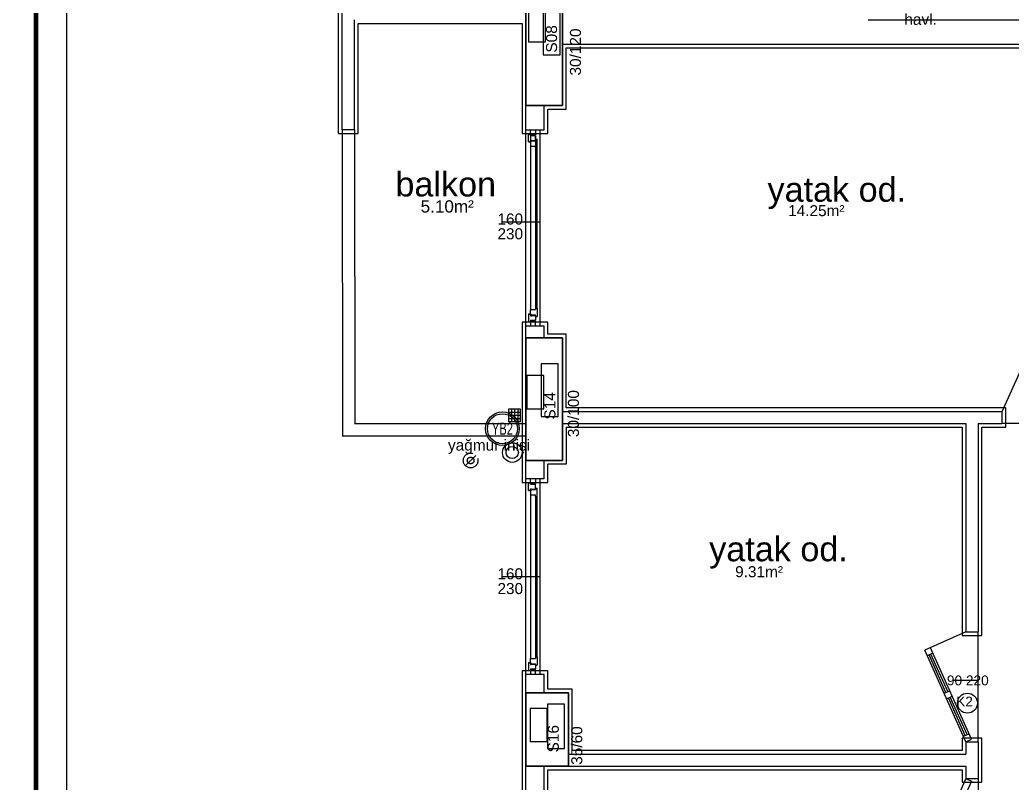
# Model space of a CAD drawing. Header units: centimetres. Extents: x -13133 to 30552, y -2 to 4552.
# Drawn here: x 9987 to 10798, y 1120 to 1744 of the extents above; entities that cross this region are included whole.
import ezdxf
from ezdxf.enums import TextEntityAlignment as Align

# ---------------------------------------------------------------- set-up
doc = ezdxf.new("R2010")
doc.units = ezdxf.units.CM
doc.linetypes.add('YAGMUR HATTI', pattern=[36, 30, -6])
for name, color, linetype in [('MTY-YAGMURSU-KOLON NO', 7, 'CONTINUOUS'), ('ROTAS-MIMARI', 8, 'CONTINUOUS'), ('ROTAS-MIMARI-KOLON', 8, 'CONTINUOUS'), ('ROTAS-MIMARI-YAZI', 8, 'CONTINUOUS'), ('ROTAS-PAFTA', 7, 'CONTINUOUS'), ('ROTAS-PISSU-KOLONNO', 211, 'CONTINUOUS'), ('ROTAS-YAGMUR-BORUSU', 3, 'YAGMUR HATTI')]:
    doc.layers.add(name, color=color, linetype=linetype)
doc.styles.add('ANOTATIVO', font='arial.ttf')
doc.styles.add('ROTAS', font='arial.ttf')

# ---------------------------------------------------------------- blocks, each defined once
blk = doc.blocks.new('MTY-KOLON NO YAGMUR')
at = {"layer": 'MTY-YAGMURSU-KOLON NO', "linetype": 'Continuous', "ltscale": 100}
blk.add_circle((0, 0), 27.5, dxfattribs=at)
at = {"layer": 'MTY-YAGMURSU-KOLON NO', "color": 7, "linetype": 'Continuous', "ltscale": 100}
blk.add_circle((0, 0), 24.5, dxfattribs=at)
at = {"style": 'ANOTATIVO', "width": 0.65}
blk.add_attdef('K', text='', height=20, dxfattribs=at).set_placement((0, 0), align=Align.MIDDLE_CENTER)

msp = doc.modelspace()

# ---------------------------------------------------------------- linework, layer by layer
at = {"layer": 'ROTAS-MIMARI'}
for p, q in [((10247.41, 1651.24), (10247.41, 1857.24)), ((10250.41, 1654.24), (10250.41, 1854.24)), ((10260.41, 1654.24), (10260.41, 1744.24)), ((10263.41, 1741.24), (10397.41, 1741.24)), ((10263.41, 1651.24), (10263.41, 1741.24)), ((10397.41, 1741.24), (10397.41, 1674.24)), ((10680.41, 1744.24), (10825.41, 1744.24)), ((10430.41, 1724.24), (10825.41, 1724.24)), ((10433.41, 1671.24), (10433.41, 1721.24)), ((10433.41, 1721.24), (10822.41, 1721.24)), ((10397.41, 1674.24), (10397.41, 1651.24)), ((10400.41, 1654.24), (10400.41, 1674.24)), ((10415.41, 1654.24), (10415.41, 1674.24)), ((10418.41, 1651.24), (10418.41, 1671.24)), ((10418.41, 1671.24), (10433.41, 1671.24)), ((10247.41, 1651.24), (10263.41, 1651.24)), ((10260.41, 1654.24), (10250.41, 1654.24)), ((10397.41, 1651.24), (10418.41, 1651.24)), ((10400.41, 1654.24), (10415.41, 1654.24)), ((10400.41, 1494.24), (10400.41, 1654.24)), ((10402.82, 1650.94), (10404.22, 1650.94)), ((10402.82, 1644.54), (10402.82, 1650.94)), ((10404.22, 1650.94), (10404.22, 1507.44)), ((10404.22, 1649.74), (10404.22, 1650.94)), ((10404.22, 1649.74), (10408.42, 1649.74)), ((10404.42, 1650.24), (10404.42, 1654.24)), ((10408.42, 1650.24), (10404.42, 1650.24)), ((10408.42, 1654.24), (10408.42, 1650.24)), ((10408.42, 1649.74), (10408.42, 1508.64)), ((10408.42, 1645.74), (10408.42, 1649.74)), ((10412.22, 1494.24), (10412.22, 1654.24)), ((10402.82, 1644.54), (10404.22, 1644.54)), ((10404.22, 1646.04), (10405.22, 1646.04)), ((10404.22, 1644.54), (10404.22, 1646.04)), ((10404.22, 1645.44), (10404.22, 1641.04)), ((10404.22, 1645.44), (10404.72, 1645.44)), ((10404.22, 1641.04), (10408.42, 1641.04)), ((10404.72, 1645.14), (10404.72, 1645.44)), ((10404.72, 1645.14), (10405.22, 1645.14)), ((10405.22, 1645.74), (10405.22, 1646.04)), ((10405.22, 1645.74), (10408.42, 1645.74)), ((10405.22, 1645.14), (10405.22, 1645.44)), ((10405.22, 1645.44), (10408.42, 1645.44)), ((10408.42, 1646.64), (10408.42, 1645.44)), ((10408.42, 1646.64), (10409.82, 1646.64)), ((10408.42, 1639.84), (10408.42, 1641.04)), ((10408.42, 1639.84), (10409.82, 1639.84)), ((10409.82, 1508.64), (10409.82, 1646.64)), ((10409.82, 1639.84), (10409.82, 1646.64)), ((10380.78, 1579.19), (10412.22, 1579.19)), ((10402.82, 1503.94), (10402.82, 1497.54)), ((10402.82, 1503.94), (10404.22, 1503.94)), ((10404.22, 1507.44), (10408.42, 1507.44)), ((10404.22, 1503.04), (10404.22, 1507.44)), ((10404.22, 1503.94), (10404.22, 1502.44)), ((10404.22, 1503.04), (10404.72, 1503.04)), ((10404.22, 1502.44), (10405.22, 1502.44)), ((10404.72, 1503.34), (10405.22, 1503.34)), ((10404.72, 1503.34), (10404.72, 1503.04)), ((10405.22, 1503.34), (10405.22, 1503.04)), ((10405.22, 1503.04), (10408.42, 1503.04)), ((10405.22, 1502.74), (10405.22, 1502.44)), ((10405.22, 1502.74), (10408.42, 1502.74)), ((10408.42, 1508.64), (10408.42, 1507.44)), ((10408.42, 1508.64), (10409.82, 1508.64)), ((10408.42, 1501.84), (10408.42, 1503.04)), ((10408.42, 1502.74), (10408.42, 1498.74)), ((10408.42, 1501.84), (10409.82, 1501.84)), ((10409.82, 1508.64), (10409.82, 1501.84)), ((10418.41, 1497.24), (10397.41, 1497.24)), ((10397.41, 1497.24), (10397.41, 1484.24)), ((10400.41, 1484.24), (10400.41, 1494.24)), ((10400.41, 1494.24), (10415.41, 1494.24)), ((10402.82, 1497.54), (10404.22, 1497.54)), ((10404.22, 1498.74), (10404.22, 1497.54)), ((10404.22, 1498.74), (10408.42, 1498.74)), ((10404.42, 1498.24), (10404.42, 1494.24)), ((10408.42, 1498.24), (10404.42, 1498.24)), ((10408.42, 1494.24), (10408.42, 1498.24)), ((10415.41, 1484.24), (10415.41, 1494.24)), ((10418.41, 1487.24), (10418.41, 1497.24)), ((10433.41, 1487.24), (10418.41, 1487.24)), ((10433.41, 1427.24), (10433.41, 1487.24)), ((10397.41, 1484.24), (10397.41, 1414.24)), ((10790.16, 1424.24), (10805.28, 1457.88)), ((10396.26, 1426.1), (10386.26, 1426.1)), ((10386.26, 1426.1), (10386.26, 1416.1)), ((10386.26, 1423.63), (10396.26, 1423.63)), ((10386.26, 1421.1), (10396.26, 1421.1)), ((10388.73, 1426.1), (10388.73, 1416.1)), ((10391.34, 1426.1), (10391.34, 1416.1)), ((10393.96, 1426.1), (10393.96, 1416.1)), ((10396.26, 1416.1), (10396.26, 1426.1)), ((10430.41, 1424.24), (10790.16, 1424.24)), ((10793.16, 1427.24), (10433.41, 1427.24)), ((10790.16, 1414.24), (10790.16, 1424.24)), ((10793.16, 1411.24), (10793.16, 1427.24)), ((10386.26, 1418.57), (10396.26, 1418.57)), ((10386.26, 1416.1), (10396.26, 1416.1)), ((10397.41, 1414.24), (10397.41, 1366.24)), ((10430.41, 1414.24), (10760.41, 1414.24)), ((10760.41, 1414.24), (10760.41, 1244.24)), ((10770.41, 1414.24), (10790.16, 1414.24)), ((10770.41, 1414.24), (10770.41, 1244.24)), ((10880.16, 1414.24), (10790.16, 1414.24)), ((10433.41, 1411.24), (10757.41, 1411.24)), ((10433.41, 1411.24), (10433.41, 1381.24)), ((10757.41, 1411.24), (10757.41, 1241.24)), ((10773.41, 1241.24), (10773.41, 1411.24)), ((10773.41, 1411.24), (10793.16, 1411.24)), ((10400.41, 1369.24), (10400.41, 1384.24)), ((10415.41, 1369.24), (10415.41, 1384.24)), ((10418.41, 1366.24), (10418.41, 1381.24)), ((10433.41, 1381.24), (10418.41, 1381.24)), ((10397.41, 1366.24), (10418.41, 1366.24)), ((10415.41, 1369.24), (10400.41, 1369.24)), ((10400.41, 1209.24), (10400.41, 1369.24)), ((10402.82, 1359.54), (10402.82, 1365.94)), ((10402.82, 1365.94), (10404.22, 1365.94)), ((10404.22, 1364.74), (10404.22, 1365.94)), ((10404.22, 1364.74), (10408.42, 1364.74)), ((10404.42, 1365.24), (10404.42, 1369.24)), ((10408.42, 1365.24), (10404.42, 1365.24)), ((10408.42, 1369.24), (10408.42, 1365.24)), ((10408.42, 1360.74), (10408.42, 1364.74)), ((10412.22, 1209.24), (10412.22, 1369.24)), ((10402.82, 1359.54), (10404.22, 1359.54)), ((10404.22, 1359.54), (10404.22, 1361.04)), ((10404.22, 1361.04), (10405.22, 1361.04)), ((10404.22, 1360.44), (10404.72, 1360.44)), ((10404.22, 1360.44), (10404.22, 1356.04)), ((10404.22, 1356.04), (10404.22, 1222.44)), ((10404.22, 1356.04), (10408.42, 1356.04)), ((10404.72, 1360.14), (10404.72, 1360.44)), ((10404.72, 1360.14), (10405.22, 1360.14)), ((10405.22, 1360.74), (10405.22, 1361.04)), ((10405.22, 1360.74), (10408.42, 1360.74)), ((10405.22, 1360.44), (10408.42, 1360.44)), ((10405.22, 1360.14), (10405.22, 1360.44)), ((10408.42, 1361.64), (10409.82, 1361.64)), ((10408.42, 1361.64), (10408.42, 1360.44)), ((10408.42, 1354.84), (10408.42, 1356.04)), ((10409.82, 1354.84), (10409.82, 1361.64)), ((10408.42, 1354.84), (10408.42, 1223.64)), ((10408.42, 1354.84), (10409.82, 1354.84)), ((10409.82, 1223.64), (10409.82, 1354.84)), ((10380.78, 1289.24), (10412.22, 1289.24)), ((10760.41, 1244.24), (10726.77, 1229.12)), ((10760.41, 1244.24), (10770.41, 1244.24)), ((10770.41, 1154.24), (10770.41, 1244.24)), ((10757.41, 1241.24), (10773.41, 1241.24)), ((10760.41, 1154.24), (10726.77, 1229.12)), ((10733.38, 1226.61), (10728.81, 1224.56)), ((10764.97, 1156.29), (10731.33, 1231.17)), ((10745.49, 1195.27), (10731.74, 1225.87)), ((10402.82, 1218.94), (10402.82, 1212.54)), ((10402.82, 1218.94), (10404.22, 1218.94)), ((10404.22, 1222.44), (10408.42, 1222.44)), ((10404.22, 1218.04), (10404.22, 1222.44)), ((10404.22, 1218.94), (10404.22, 1217.44)), ((10404.22, 1218.04), (10404.72, 1218.04)), ((10404.22, 1217.44), (10405.22, 1217.44)), ((10404.72, 1218.34), (10405.22, 1218.34)), ((10404.72, 1218.34), (10404.72, 1218.04)), ((10405.22, 1218.34), (10405.22, 1218.04)), ((10405.22, 1218.04), (10408.42, 1218.04)), ((10405.22, 1217.74), (10405.22, 1217.44)), ((10405.22, 1217.74), (10408.42, 1217.74)), ((10408.42, 1223.64), (10408.42, 1222.44)), ((10408.42, 1223.64), (10409.82, 1223.64)), ((10408.42, 1216.84), (10408.42, 1218.04)), ((10408.42, 1217.74), (10408.42, 1213.74)), ((10409.82, 1223.64), (10409.82, 1216.84)), ((10744.05, 1194.62), (10730.3, 1225.22)), ((10397.41, 1212.24), (10397.41, 1194.24)), ((10418.41, 1212.24), (10397.41, 1212.24)), ((10400.41, 1194.24), (10400.41, 1209.24)), ((10415.41, 1209.24), (10400.41, 1209.24)), ((10402.82, 1212.54), (10404.22, 1212.54)), ((10404.22, 1213.74), (10404.22, 1212.54)), ((10404.22, 1213.74), (10408.42, 1213.74)), ((10404.42, 1213.24), (10404.42, 1209.24)), ((10408.42, 1213.24), (10404.42, 1213.24)), ((10408.42, 1216.84), (10409.82, 1216.84)), ((10408.42, 1209.24), (10408.42, 1213.24)), ((10415.41, 1194.24), (10415.41, 1209.24)), ((10418.41, 1197.24), (10418.41, 1212.24)), ((10750.84, 1204.52), (10770.41, 1204.52)), ((10397.41, 1194.24), (10397.41, 1134.24)), ((10438.41, 1197.24), (10418.41, 1197.24)), ((10438.41, 1147.24), (10438.41, 1197.24)), ((10742.56, 1193.96), (10747.12, 1196.01)), ((10744.61, 1189.4), (10749.17, 1191.45)), ((10759.85, 1159.46), (10746.1, 1190.06)), ((10761.29, 1160.11), (10747.54, 1190.71)), ((10758.36, 1158.8), (10762.92, 1160.85)), ((10773.41, 1157.24), (10757.41, 1157.24)), ((10757.41, 1157.24), (10757.41, 1152.24)), ((10760.41, 1154.24), (10764.97, 1156.29)), ((10760.41, 1154.24), (10760.41, 1144.24)), ((10760.41, 1154.24), (10770.41, 1154.24)), ((10770.41, 1154.24), (10770.41, 1124.24)), ((10773.41, 1149.24), (10773.41, 1157.24)), ((10435.41, 1144.24), (10760.41, 1144.24)), ((10757.41, 1147.24), (10438.41, 1147.24)), ((10757.41, 1152.24), (10757.41, 1147.24)), ((10773.41, 1134.24), (10773.41, 1149.24)), ((10397.41, 1134.24), (10397.41, 1086.24)), ((10400.41, 1089.24), (10400.41, 1134.24)), ((10415.41, 1089.24), (10415.41, 1134.24)), ((10418.41, 1086.24), (10418.41, 1131.24)), ((10418.41, 1131.24), (10435.41, 1131.24)), ((10435.41, 1134.24), (10760.41, 1134.24)), ((10435.41, 1131.24), (10757.41, 1131.24)), ((10757.41, 1131.24), (10757.41, 1121.24)), ((10760.41, 1134.24), (10760.41, 1124.24)), ((10773.41, 1121.24), (10773.41, 1134.24)), ((10760.41, 1124.24), (10726.77, 1049.35)), ((10764.97, 1122.19), (10731.33, 1047.31)), ((10757.41, 1121.24), (10773.41, 1121.24)), ((10760.41, 1124.24), (10770.41, 1124.24)), ((10760.41, 1124.24), (10764.97, 1122.19)), ((10770.41, 1124.24), (10770.41, 1034.24))]:
    msp.add_line(p, q, dxfattribs=at)
for points in [[(10400.41, 1674.24), (10400.41, 1794.24)], [(10430.41, 1794.24), (10430.41, 1674.24)], [(10430.41, 1674.24), (10400.41, 1674.24)], [(10250.41, 1654.24), (10250.7, 1404.24)], [(10260.41, 1654.24), (10260.7, 1414.24)], [(10400.41, 1384.24), (10400.41, 1484.24)], [(10400.41, 1484.24), (10430.41, 1484.24)], [(10430.41, 1484.24), (10430.41, 1384.24)], [(10260.41, 1414.24), (10400.41, 1414.24)], [(10250.41, 1404.24), (10400.41, 1404.24)], [(10430.41, 1384.24), (10400.41, 1384.24)], [(10400.41, 1134.24), (10400.41, 1194.24)], [(10400.41, 1194.24), (10435.41, 1194.24)], [(10435.41, 1194.24), (10435.41, 1134.24)], [(10435.41, 1134.24), (10400.41, 1134.24)]]:
    msp.add_lwpolyline(points, dxfattribs=at)
for centre, radius in [((10389.41, 1390.63), 8), ((10389.41, 1390.63), 5), ((10761.62, 1185.82), 8.14)]:
    msp.add_circle(centre, radius, dxfattribs=at)
at = {"layer": 'ROTAS-MIMARI-KOLON'}
for points in [[(10430.41, 1794.24), (10400.41, 1794.24), (10400.41, 1674.24), (10430.41, 1674.24), (10430.41, 1794.24)], [(10416.59, 1726.33), (10416.59, 1753.35), (10402.63, 1753.35), (10402.63, 1726.33), (10416.59, 1726.33)], [(10428.71, 1715.63), (10428.71, 1758.75), (10414.74, 1758.75), (10414.74, 1715.63), (10428.71, 1715.63)], [(10430.41, 1484.24), (10400.41, 1484.24), (10400.41, 1384.24), (10430.41, 1384.24), (10430.41, 1484.24)], [(10427.07, 1420.14), (10427.07, 1463.25), (10413.1, 1463.25), (10413.1, 1420.14), (10427.07, 1420.14)], [(10415.25, 1426.46), (10415.25, 1453.48), (10401.29, 1453.48), (10401.29, 1426.46), (10415.25, 1426.46)], [(10435.41, 1194.24), (10400.41, 1194.24), (10400.41, 1134.24), (10435.41, 1134.24), (10435.41, 1194.24)], [(10432.26, 1148.84), (10432.26, 1184.96), (10418.29, 1184.96), (10418.29, 1148.84), (10432.26, 1148.84)], [(10418.04, 1154.42), (10418.04, 1181.45), (10404.08, 1181.45), (10404.08, 1154.42), (10418.04, 1154.42)]]:
    msp.add_lwpolyline(points, dxfattribs=at)
at = {"layer": 'ROTAS-PAFTA'}
for points, const_width in [([(7500, 0), (10000, 0), (10000, 2800), (7500, 2800)], 4), ([(10000, 0), (12500, 0), (12500, 2800), (10000, 2800)], 4), ([(10025, 25), (12475, 25), (12475, 2775), (10025, 2775)], 1)]:
    msp.add_lwpolyline(points, close=True, dxfattribs=dict(at, const_width=const_width))
at = {"layer": 'ROTAS-YAGMUR-BORUSU'}
msp.add_line((10351.19, 1379.92), (10359.59, 1388.32), dxfattribs=at)
for radius in [6, 2.7]:
    msp.add_circle((10355.39, 1384.12), radius, dxfattribs=at)

# ---------------------------------------------------------------- block references
at = {"layer": 'ROTAS-PISSU-KOLONNO'}
ref = msp.add_blockref('MTY-KOLON NO YAGMUR', (10381.39, 1410.12), dxfattribs=dict(at, xscale=0.5, yscale=0.5))
ref.add_attrib('K', 'YB2', dxfattribs={"height": 10, "style": 'ANOTATIVO', "width": 0.65}).set_placement((10381.39, 1410.12), align=Align.MIDDLE_CENTER)

# ---------------------------------------------------------------- texts
at = {"layer": 'ROTAS-MIMARI-YAZI', "style": 'ROTAS'}
for s, height, p in [('havl.', 9, (10723.32, 1744.68)), ('balkon', 20, (10335.01, 1609.92)), ('yatak od.', 20, (10654.82, 1605.59)), ('5.10m²', 10, (10336.24, 1591.78)), ('14.25m²', 9, (10638.05, 1588.31)), ('160', 9, (10387.78, 1581.49)), ('230', 9, (10387.79, 1569.42)), ('yağmur inişi', 9, (10370.41, 1396.72)), ('yatak od.', 20, (10607.17, 1311.79)), ('160', 9, (10387.78, 1291.54)), ('9.31m²', 9, (10591.23, 1293.26)), ('230', 9, (10387.79, 1279.47)), ('90 220', 8, (10761.94, 1204.43)), ('K2', 8, (10759.24, 1187.14))]:
    msp.add_text(s, height=height, dxfattribs=at).set_placement(p, align=Align.MIDDLE_CENTER)
for s, p in [('S08', (10421.54, 1728.65)), ('30/120', (10441.07, 1717.96)), ('S14', (10420.19, 1428.78)), ('30/100', (10439.43, 1422.47)), ('S16', (10422.98, 1156.75)), ('35/60', (10442.15, 1151.17))]:
    msp.add_text(s, height=9, rotation=90, dxfattribs=at).set_placement(p, align=Align.MIDDLE_CENTER)

doc.saveas('drawing.dxf')
